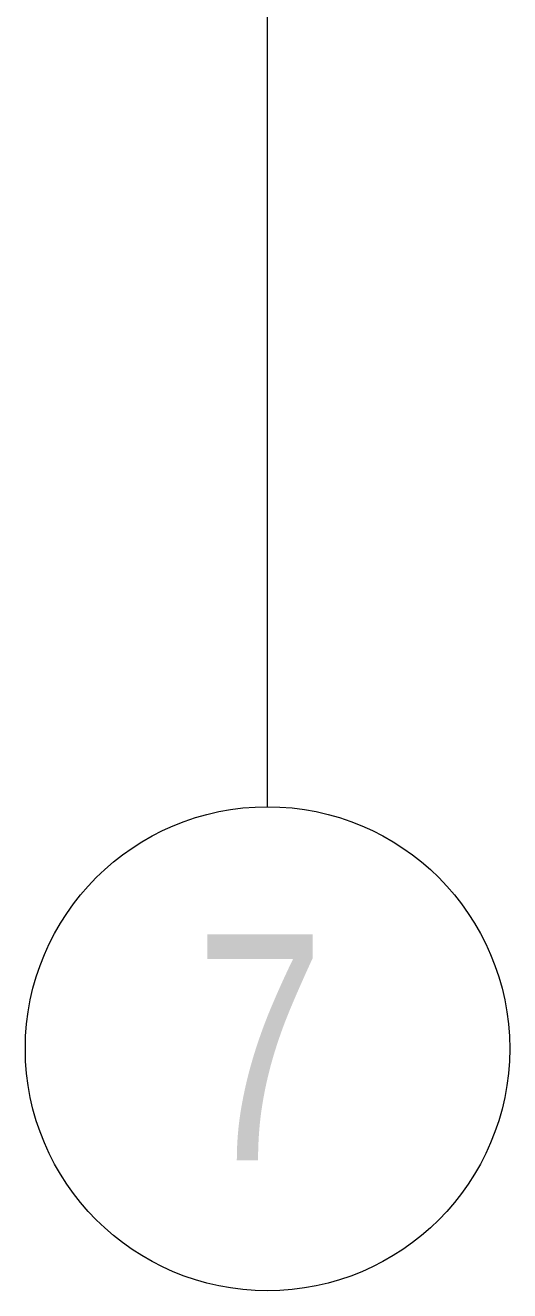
# Model space of a CAD drawing. Extents: x 7536 to 102814, y -9868 to 35131.
# Drawn here: x 21382 to 22282, y 2840 to 5194 of the extents above; entities that cross this region are included whole.
import ezdxf

# ---------------------------------------------------------------- set-up
doc = ezdxf.new("R2010")
doc.units = 0
doc.header["$LTSCALE"] = 0.4
doc.linetypes.add('Grid Line', pattern=[3.33375, 1.905, -0.47625, 0.47625, -0.47625])
doc.layers.add('E_EJES', color=8, linetype='Continuous', lineweight=9)
doc.layers.add('E_EJES-1', color=8, linetype='Grid Line', lineweight=9)
doc.styles.add('Swis721 LtCn BT', font='swisscl.ttf', dxfattribs={"height": 0.42})

# ---------------------------------------------------------------- blocks, each defined once
blk = doc.blocks.new('Grid - CNI_NOMBRE EJES-372759-_6_00m_N_E_-NIVEL-2 DOC')
at = {"layer": 'E_EJES'}
blk.add_circle((0, 0), 0.003, dxfattribs=at)

msp = doc.modelspace()

# ---------------------------------------------------------------- linework, layer by layer
at = {"layer": 'E_EJES-1'}
msp.add_line((21832.4, 3740.4), (21832.4, 34230.5), dxfattribs=at)

# ---------------------------------------------------------------- block references
at = {"layer": 'E_EJES', "xscale": 149999.9999999999, "yscale": 149999.9999999999, "zscale": 149999.9999999999}
msp.add_blockref('Grid - CNI_NOMBRE EJES-372759-_6_00m_N_E_-NIVEL-2 DOC', (21832.4, 3290.4), dxfattribs=at)

# ---------------------------------------------------------------- texts
at = {"layer": 'E_EJES', "insert": (21698.7, 3503), "char_height": 420, "width": 312.658, "attachment_point": 1, "style": 'Swis721 LtCn BT'}
msp.add_mtext('7', dxfattribs=at)

doc.saveas('drawing.dxf')
